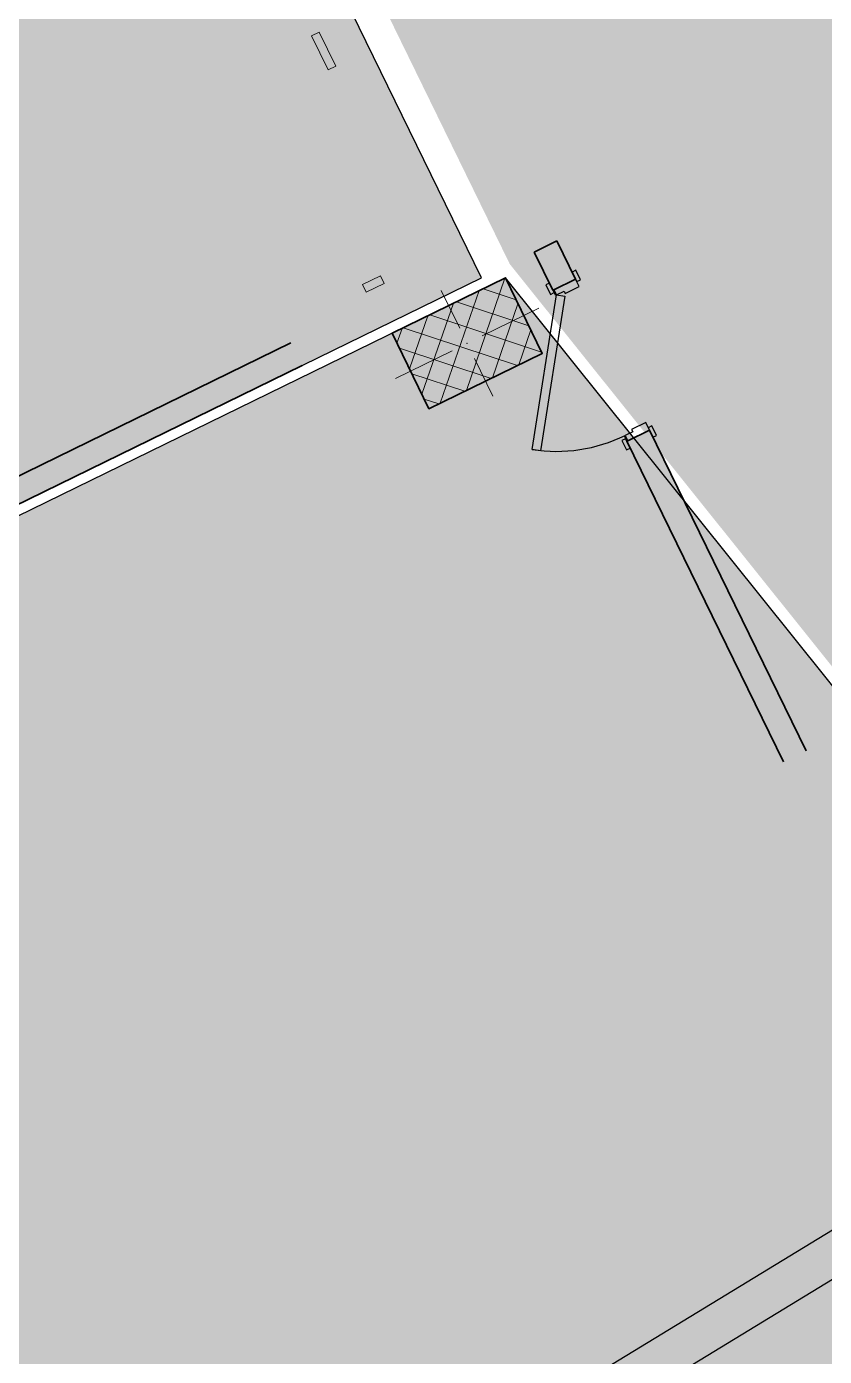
# Model space of a CAD drawing. Header units: metres. Extents: x 7511783 to 7512372, y 4692307 to 4692611.
# Drawn here: x 7511923.58 to 7511927.38, y 4692376.45 to 4692382.78 of the extents above; entities that cross this region are included whole.
import ezdxf
from ezdxf.enums import TextEntityAlignment as Align

# ---------------------------------------------------------------- set-up
doc = ezdxf.new("R2010")
doc.units = ezdxf.units.M
for name, color, linetype, lineweight in [('2D Drafting - General_Pen_No__1', 7, 'Continuous', 0), ('A - Muret', 7, 'Continuous', 0), ('A - Muret_Pen_No__7', 7, 'Continuous', 0), ('A - Pllaka Themel', 7, 'Continuous', 0), ('A - Pllaka Themel_Pen_No__42', 8, 'Continuous', 0), ('A - Rampa_Pen_No__42', 8, 'Continuous', 0), ('A - Shtyllat', 7, 'Continuous', 0), ('A - Shtyllat_Pen_No__1', 7, 'Continuous', 0), ('A - Shtyllat_Pen_No__7', 7, 'Continuous', 0), ('A1 - Bodrumi -1', 7, 'Continuous', 0), ('ARCHICAD Doors_Pen_No__42', 8, 'Continuous', 0), ('bodrum 1 garazhat projekt', 7, 'Continuous', 0), ('garazhat-netw-amiri - b1', 20, 'Continuous', 0)]:
    doc.layers.add(name, color=color, linetype=linetype, lineweight=lineweight)
for name, color, linetype, lineweight, true_color in [('2D Drafting - General_Pen_No__102', 7, 'Continuous', 0, 0xcccccc), ('A - Fill Zone_Pen_No__102', 7, 'Continuous', 0, 0xcccccc), ('A - Fill Zone_Pen_No__176', 7, 'Continuous', 0, 0x93a0c6), ('A - Muret_Pen_No__102', 7, 'Continuous', 0, 0xcccccc)]:
    doc.layers.add(name, color=color, linetype=linetype, lineweight=lineweight, true_color=true_color)
doc.styles.add('GENERATED_STYLE_1', font='arial.ttf')

# ---------------------------------------------------------------- blocks, each defined once
blk = doc.blocks.new('Slab_2', base_point=(27550, -20500.83535421408))
at = {"layer": 'A - Pllaka Themel_Pen_No__42', "color": 8, "linetype": 'Continuous', "lineweight": 25, "flags": 128}
blk.add_lwpolyline([(27550, -20500.83535421408), (52100, -20500.83535421408), (52100, 1500), (27550, 1500)], close=True, dxfattribs=at)
blk = doc.blocks.new('Slab_5', base_point=(27099.99999994247, -19050.45703700876))
at = {"layer": 'A - Pllaka Themel_Pen_No__42', "color": 8, "linetype": 'Continuous', "lineweight": 25, "flags": 128}
blk.add_lwpolyline([(27099.99999994247, -19050.45703700876), (27099.99999994245, -53141.28956256485), (34367.48378446266, -53141.28956256485), (34572.08011014806, -54047.73212241127), (58725.51372234098, -48551.56399353077), (58577.30438397717, -47886.40318112021), (60192.66493870387, -47573.34216697118), (56976.71528492225, -33242.20353530695), (55470.262655318, -33580.37692266011), (52202.17436583389, -19050.80466526669)], close=True, dxfattribs=at)
blk = doc.blocks.new('Door 22')
at = {"layer": 'ARCHICAD Doors_Pen_No__42', "color": 8, "linetype": 'Continuous', "lineweight": 25}
for p, q in [((-260.3921784050518, 393.9747868736185), (-237.4491209510099, 426.7408686451782)), ((349.0569425459581, -32.76608177155968), (-260.3921784050518, 393.9747868736185)), ((-237.4491209510099, 426.7408686451782), (371.9999999999999, 0)), ((-387, 23.99999999999998), (-437, 23.99999999999998)), ((-437, 23.99999999999998), (-437, 4.99999999999999)), ((-437, 4.99999999999999), (-387, 4.99999999999999)), ((-400, 4.99999999999999), (-437.0000000000001, 4.99999999999999)), ((-400, 4.99999999999999), (-437.0000000000001, 4.99999999999999)), ((-375, 4.99999999999999), (-400, 4.99999999999999)), ((-400, 4.99999999999999), (-400, 0)), ((-400, 0), (-400, 4.99999999999999)), ((-400, 0), (-400, 4.99999999999999)), ((-400, 0), (-375, 0)), ((-372.0000000000001, 0), (-400, 0)), ((-400, 0), (-400, -115)), ((-400, -115), (-400, 0)), ((-400, -115), (-400, 0)), ((-387, 4.99999999999999), (-387, 23.99999999999998)), ((-375, 0), (-375, 4.99999999999999)), ((-372.0000000000001, -40), (-372.0000000000001, 0)), ((371.9999999999999, 0), (349.0569425459581, -32.76608177155968)), ((400, 0), (372.0000000000001, 0)), ((372.0000000000001, 0), (372.0000000000001, -40)), ((400, 4.99999999999999), (375, 4.99999999999999)), ((375, 4.99999999999999), (375, 0)), ((375, 0), (400, 0)), ((437, 23.99999999999998), (387, 23.99999999999998)), ((387, 23.99999999999998), (387, 4.99999999999999)), ((387, 4.99999999999999), (437, 4.99999999999999)), ((400, 0), (400, 4.99999999999999)), ((400, 0), (400, 4.99999999999999)), ((400, 0), (400, 4.99999999999999)), ((400, 4.99999999999999), (437.0000000000001, 4.99999999999999)), ((400, 4.99999999999999), (437.0000000000001, 4.99999999999999)), ((400, -115), (400, 0)), ((400, -115), (400, 0)), ((400, -115), (400, 0)), ((437, 4.99999999999999), (437, 23.99999999999998)), ((-360.0000000000001, -40), (-372.0000000000001, -40)), ((-360.0000000000001, -115), (-360.0000000000001, -40)), ((372.0000000000001, -40), (360.0000000000001, -40)), ((360.0000000000001, -40), (360.0000000000001, -115)), ((-387, -115), (-437, -115)), ((-437, -115), (-437, -134)), ((-400, -115), (-437.0000000000001, -115)), ((-400, -115), (-437.0000000000001, -115)), ((-400, -115), (-360.0000000000001, -115)), ((-387, -134), (-387, -115)), ((360.0000000000001, -115), (400, -115)), ((437, -115), (387, -115)), ((387, -115), (387, -134)), ((400, -115), (437.0000000000001, -115)), ((400, -115), (437.0000000000001, -115)), ((437, -134), (437, -115)), ((-437, -134), (-387, -134)), ((387, -134), (437, -134))]:
    blk.add_line(p, q, dxfattribs=at)
blk.add_arc((371.9999999999999, 0), 744, 145, 180, dxfattribs=at)
blk = doc.blocks.new('Wall_24', base_point=(249.9999999999984, -8800.830745419273))
at = {"layer": 'A - Muret_Pen_No__102', "linetype": 'Continuous', "lineweight": 0, "true_color": 0xcccccc}
for points in [[(129.999999999998, -8800.830745419273), (129.999999999998, -9002.560985774975), (249.9999800709711, -9002.560985774975), (249.9999800709711, -8800.830745419273)], [(129.999999999998, -11500.83965125988), (249.9999800709711, -11500.83965125988), (249.9999800709711, -9802.560973614714), (129.999999999998, -9802.560973614714)]]:
    blk.add_hatch(color=254, dxfattribs=at).paths.add_polyline_path(points)
at = {"layer": 'A - Muret_Pen_No__7', "color": 7, "linetype": 'Continuous', "lineweight": 35}
for p, q in [((129.9999999999985, -9002.560988771113), (129.9999999999985, -8965.560988771113)), ((249.9999999999985, -9002.560988771113), (249.9999999999985, -8965.560988771113)), ((134.9999999999985, -9002.560988771113), (129.9999999999985, -9002.560988771113)), ((249.9999999999985, -9002.560988771113), (134.9999999999985, -9002.560988771113)), ((129.9999999999982, -9802.560988771113), (129.9999999999982, -9839.560988771113)), ((134.9999999999982, -9802.560988771113), (129.9999999999982, -9802.560988771113)), ((249.9999999999982, -9802.560988771113), (134.9999999999982, -9802.560988771113)), ((249.9999999999982, -9802.560988771113), (249.9999999999982, -9839.560988771113))]:
    blk.add_line(p, q, dxfattribs=at)
at = {"layer": 'A - Muret_Pen_No__7', "color": 7, "linetype": 'Continuous', "lineweight": 35, "flags": 128}
for points in [[(129.9999999999984, -8800.830745419273), (129.9999999999984, -9002.560985774975)], [(249.9999999999984, -8800.830745419273), (129.9999999999984, -8800.830745419273)], [(249.9999999999984, -9002.560985774975), (249.9999999999984, -8800.830745419273)], [(129.9999999999983, -9802.560973614714), (129.999999999998, -11500.83965125988)], [(249.999999999998, -11500.83965125988), (249.9999999999982, -9802.560973614714)]]:
    blk.add_lwpolyline(points, dxfattribs=at)
at = {"layer": 'ARCHICAD Doors_Pen_No__42', "color": 8, "linetype": 'Continuous', "lineweight": 25, "zscale": 1000, "rotation": 89.99999999999999}
blk.add_blockref('Door 22', (134.9999999999984, -9402.560988771113), dxfattribs=at)
blk = doc.blocks.new('Wall_47', base_point=(37900, -19000.83534970144))
at = {"layer": 'A - Muret_Pen_No__102', "linetype": 'Continuous', "lineweight": 0, "true_color": 0xcccccc}
blk.add_hatch(color=254, dxfattribs=at).paths.add_polyline_path([(47850.00000079285, -18880.83534081898), (47850.00000079285, -19000.83597085249), (51150.000050664, -19000.83537853076), (51150.000050664, -18880.83534081898)])
at = {"layer": 'A - Muret_Pen_No__7', "color": 7, "linetype": 'Continuous', "lineweight": 35, "flags": 128}
for points in [[(51150.000050664, -18880.83534970144), (47850.0000596047, -18880.83534970144)], [(47850.00005960472, -19000.83534970144), (51150.000050664, -19000.83534970144)]]:
    blk.add_lwpolyline(points, dxfattribs=at)
blk = doc.blocks.new('Column_51', base_point=(5245.000000000004, 14870))
at = {"layer": 'A - Shtyllat_Pen_No__1', "color": 7, "linetype": 'Continuous', "lineweight": 13, "flags": 128}
blk.add_lwpolyline([(5265.000000000005, 14780), (5225.000000000004, 14780), (5225.000000000004, 14960), (5265.000000000005, 14960)], close=True, dxfattribs=at)
blk = doc.blocks.new('Column_52', base_point=(5272.500000000005, 14980))
at = {"layer": 'A - Shtyllat_Pen_No__1', "color": 7, "linetype": 'Continuous', "lineweight": 13, "flags": 128}
blk.add_lwpolyline([(5320.000000000005, 15000), (5320.000000000005, 14960), (5225.000000000005, 14960), (5225.000000000005, 15000)], close=True, dxfattribs=at)
blk = doc.blocks.new('Column_98', base_point=(51902.1743658339, -19250.80466526668))
at = {"layer": 'A - Shtyllat', "linetype": 'Continuous', "lineweight": 0, "true_color": 0x000000}
h = blk.add_hatch(dxfattribs=at)
h.set_pattern_fill('CONCRETE_BLOCK', color=18, style=0, pattern_type=2)
h.set_pattern_definition([(44.99999999999999, (0, 0), (-68.94290863686237, 68.94290863686243), []), (135.0000000000002, (0, 0), (68.94290863686219, 68.94290863686261), [])])
h.paths.add_polyline_path([(52202.1743658339, -19050.80466526668), (51602.1743658339, -19050.80466526668), (51602.17436583389, -19450.80466526668), (52202.17436583389, -19450.80466526669)])
at = {"layer": 'A - Shtyllat_Pen_No__1', "color": 7, "linetype": 'Continuous', "lineweight": 13}
for p, q in [((51902.1743658339, -19170.80466526668), (51902.1743658339, -18970.80466526668)), ((51822.1743658339, -19250.80466526668), (51522.17436583389, -19250.80466526668)), ((51982.17436583389, -19250.80466526668), (52282.1743658339, -19250.80466526669)), ((51902.1743658339, -19330.80466526668), (51902.1743658339, -19530.80466526668))]:
    blk.add_line(p, q, dxfattribs=at)
blk.add_point((51902.1743658339, -19250.80466526668), dxfattribs=at)
at = {"layer": 'A - Shtyllat_Pen_No__7', "color": 7, "linetype": 'Continuous', "lineweight": 35, "flags": 128}
blk.add_lwpolyline([(52202.1743658339, -19050.80466526668), (51602.1743658339, -19050.80466526668), (51602.17436583389, -19450.80466526668), (52202.17436583389, -19450.80466526669)], close=True, dxfattribs=at)
blk = doc.blocks.new('Straight Ramp 22')
at = {"layer": 'A - Rampa_Pen_No__42', "color": 8, "linetype": 'Continuous', "lineweight": 25}
for p, q in [((7352.756813537701, -2550), (17549.99999994249, -2550)), ((7352.756813537701, -2550), (17549.99999994249, -2550)), ((7237.286759699776, -2750), (17549.99999994249, -2750))]:
    blk.add_line(p, q, dxfattribs=at)
at = {"layer": 'A - Rampa_Pen_No__42', "color": 8, "linetype": 'Continuous', "lineweight": 25, "style": 'GENERATED_STYLE_1'}
for tag, p in [('ascentPercentage_0', (2250, 188.4778571428572)), ('percentage_0', (6637.499999985624, 188.4778571428572)), ('percentage_1', (10912.49999995687, 188.4778571428572)), ('ascentPercentage_1', (15299.99999994249, 188.4778571428572))]:
    blk.add_attdef(tag, text='', height=300, dxfattribs=at).set_placement(p, align=Align.MIDDLE_CENTER)
blk = doc.blocks.new('A$C75F44AD6')
at = {"layer": '2D Drafting - General_Pen_No__102', "linetype": 'Continuous', "lineweight": 0, "true_color": 0x333333}
blk.add_hatch(color=250, dxfattribs=at).paths.add_polyline_path([(30866.49147692894, 20685.62517982554), (38133.98080086183, 20685.55905194554), (38338.57712654723, 19779.11649209911), (62491.99361482709, 25275.28072439469), (62343.80140037634, 25940.44543339017), (63959.16195510304, 26253.50644753921), (60743.21230132142, 40584.64507920343), (59236.75967171717, 40246.47169185027), (55968.67138223306, 54776.0439492437), (30866.49147692894, 54776.0439492437)])
at = {"layer": 'A - Fill Zone_Pen_No__102', "linetype": 'Continuous', "lineweight": 0, "true_color": 0xf2f2f2}
for points in [[(55866.49701639917, 62426.0089632505), (51216.49701639917, 62426.0089632505), (51216.49701639917, 54826.01264365789), (55866.49701639917, 54826.01264365789)], [(64925.5413044474, 52027.97371662952), (57041.3032952007, 50258.85830520626), (56016.49701639689, 54826.00896324999), (59616.49701639917, 54826.0089632505), (59624.82966794336, 54953.40123465925), (64046.48816895768, 55945.56105898524)]]:
    blk.add_hatch(color=7, dxfattribs=at).paths.add_polyline_path(points)
at = {"layer": 'A - Fill Zone_Pen_No__176', "linetype": 'Continuous', "lineweight": 0, "true_color": 0x242831}
blk.add_hatch(color=250, dxfattribs=at).paths.add_polyline_path([(56016.49701639919, 67626.84861451037), (56016.49701639916, 54826.0089632505), (59491.49701639917, 54826.0089632505), (59491.49701639917, 59101.0089632505), (62970.94613547781, 59101.00898176069), (63696.60209380021, 55867.05139868861), (64046.48816895768, 55945.56105898524), (67158.75225886094, 42075.44796518932), (72370.57175068394, 43244.90913235981), (69206.85623192972, 57344.32061356652), (69694.72514131402, 57453.79173878294), (69650.93669122744, 57648.93930253667), (69650.93669122744, 67626.84861451037)])
at = {"layer": '2D Drafting - General_Pen_No__1', "color": 7, "linetype": 'Continuous', "lineweight": 13, "flags": 128}
blk.add_lwpolyline([(30866.49147692894, 20685.62517982554), (38133.98080086183, 20685.55905194554), (38338.57712654723, 19779.11649209911), (62491.99361482709, 25275.28072439469), (62343.80140037634, 25940.44543339017), (63959.16195510304, 26253.50644753921), (60743.21230132142, 40584.64507920343), (59236.75967171717, 40246.47169185027), (55968.67138223306, 54776.0439492437), (30866.49147692894, 54776.0439492437)], close=True, dxfattribs=at)
at = {"layer": 'A - Muret', "color": 7, "lineweight": 35}
for name, p in [('Wall_47', (41666.49701639917, 54826.01326480894)), ('Wall_24', (56266.49701639917, 54826.0089632505))]:
    blk.add_blockref(name, p, dxfattribs=at)
at = {"layer": 'A - Pllaka Themel', "color": 8, "linetype": 'Continuous', "lineweight": 25}
blk.add_blockref('Slab_5', (30866.49701634163, 54776.39157750162), dxfattribs=at)
at = {"layer": 'A - Rampa_Pen_No__42', "color": 8, "linetype": 'Continuous', "lineweight": 25, "xscale": -1, "zscale": 1000, "rotation": 185.3191829651347}
blk.add_blockref('Straight Ramp 22', (45400.59797646479, 46333.0239517334), dxfattribs=at)
at = {"layer": 'A - Shtyllat', "color": 7, "lineweight": 35}
for name, p in [('Column_51', (55666.49701639917, 56126.01326480894)), ('Column_52', (55391.49701639917, 55026.01326480894)), ('Column_98', (55668.67138223306, 54576.0439492437))]:
    blk.add_blockref(name, p, dxfattribs=at)
at = {"layer": 'A1 - Bodrumi -1', "color": 8, "linetype": 'Continuous', "lineweight": 25}
blk.add_blockref('Slab_2', (31316.49701639917, 54826.01326480894), dxfattribs=at)

msp = doc.modelspace()

# ---------------------------------------------------------------- linework, layer by layer
at = {"layer": 'garazhat-netw-amiri - b1'}
msp.add_circle((7511922.380949955, 4692382.212120954), 75.36126493235138, dxfattribs=at)

# ---------------------------------------------------------------- block references
at = {"layer": 'bodrum 1 garazhat projekt', "xscale": 0.001, "yscale": 0.001, "zscale": 0.001, "rotation": 26.04535599708318}
msp.add_blockref('A$C75F44AD6', (7511899.624007692, 4692307.794563157), dxfattribs=at)

doc.saveas('drawing.dxf')
